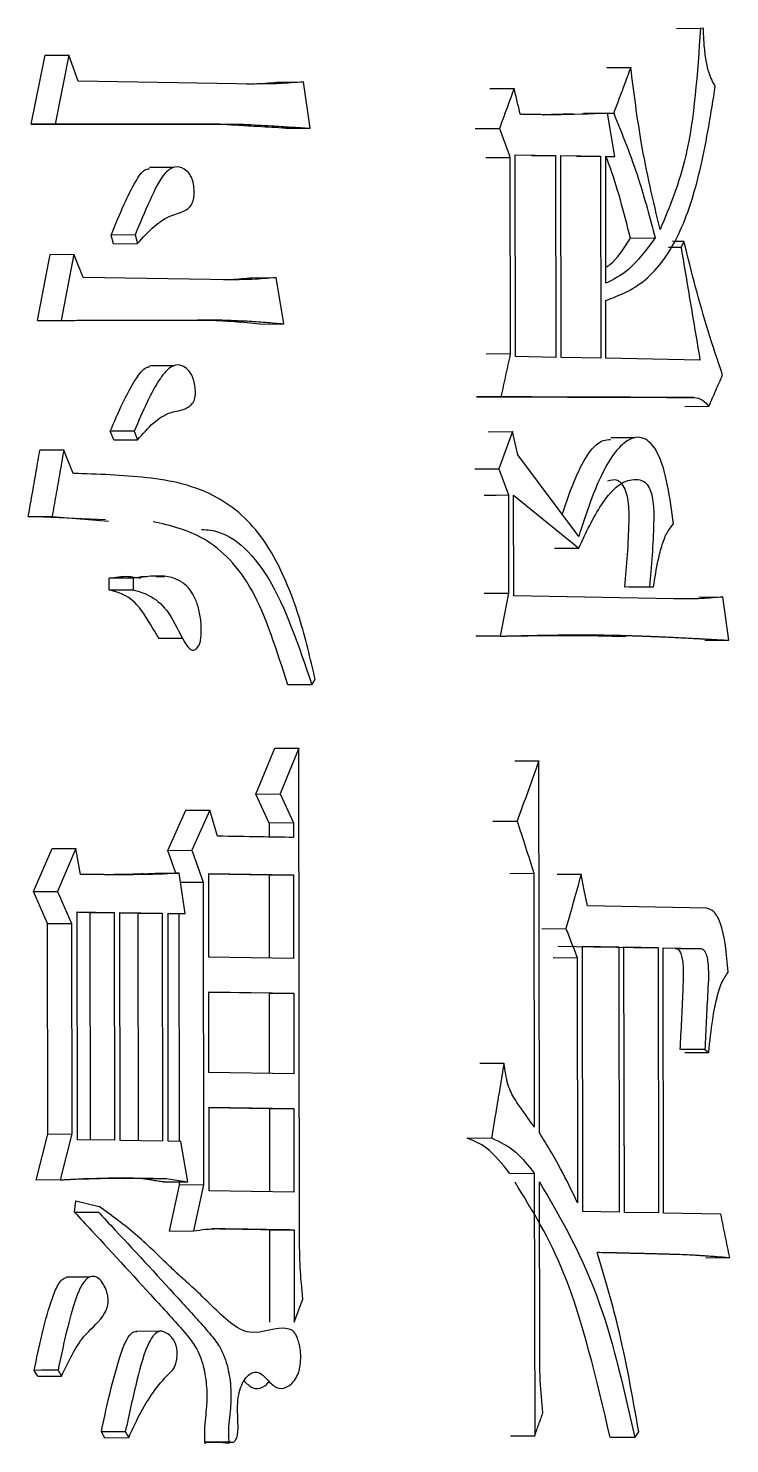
# Model space of a CAD drawing. Header units: millimetres. Extents: x 1726 to 4771, y 590 to 2743.
# Drawn here: x 3184.07 to 3186.7, y 953.05 to 958.36 of the extents above; entities that cross this region are included whole.
import ezdxf

# ---------------------------------------------------------------- set-up
doc = ezdxf.new("R2010")
doc.units = ezdxf.units.MM

msp = doc.modelspace()

# ---------------------------------------------------------------- linework, layer by layer
at = {"color": 7, "linetype": 'Continuous', "lineweight": 25}
for p, q in [((3186.5039, 958.3568), (3186.5938, 958.3572)), ((3186.6049, 958.357), (3186.5938, 958.3572)), ((3184.0843, 957.9973), (3184.1362, 958.2562)), ((3184.1362, 958.2562), (3184.2258, 958.2566)), ((3184.2258, 958.2566), (3184.1737, 957.9978)), ((3184.2608, 958.1588), (3184.2258, 958.2566)), ((3186.2422, 958.2101), (3186.3325, 958.2106)), ((3184.9304, 958.1483), (3184.2608, 958.1588)), ((3185.0142, 958.1558), (3185.1048, 958.1562)), ((3185.1298, 957.9828), (3185.1048, 958.1562)), ((3185.8039, 958.1315), (3185.8948, 958.132)), ((3186.0176, 958.0332), (3186.0178, 958.0332)), ((3186.1552, 958.0387), (3186.2456, 958.0392)), ((3186.2457, 958.0386), (3186.2684, 958.0388)), ((3184.0843, 957.9973), (3184.1737, 957.9978)), ((3184.1463, 957.9977), (3184.2148, 957.9978)), ((3184.79, 957.9971), (3184.8804, 957.9976)), ((3185.0391, 957.9823), (3185.1298, 957.9828)), ((3185.7493, 957.9811), (3185.8402, 957.9815)), ((3185.7886, 957.8722), (3185.8795, 957.8727)), ((3185.8795, 957.8727), (3185.8806, 957.1371)), ((3185.9001, 957.126), (3185.899, 957.8831)), ((3185.899, 957.8831), (3186.0505, 957.8805)), ((3185.9598, 957.88), (3186.0505, 957.8805)), ((3186.0505, 957.8805), (3186.0516, 957.1233)), ((3186.0708, 957.1229), (3186.0698, 957.8801)), ((3186.0698, 957.8801), (3186.2192, 957.8774)), ((3186.1287, 957.877), (3186.2192, 957.8774)), ((3186.2192, 957.8774), (3186.2203, 957.1202)), ((3186.2383, 957.8771), (3186.2725, 957.8764)), ((3186.2389, 957.4011), (3186.2383, 957.8771)), ((3186.2383, 957.8763), (3186.2725, 957.8764)), ((3184.6184, 957.8354), (3184.5273, 957.8349)), ((3184.4735, 957.5822), (3184.3837, 957.5817)), ((3184.3923, 957.5491), (3184.3837, 957.5817)), ((3184.3923, 957.5491), (3184.4822, 957.5496)), ((3184.4735, 957.5822), (3184.4822, 957.5496)), ((3186.3335, 957.5704), (3186.4237, 957.5709)), ((3186.5319, 957.5579), (3186.4886, 957.5577)), ((3186.5319, 957.5579), (3186.5208, 957.5365)), ((3184.1071, 957.2615), (3184.1547, 957.5095)), ((3184.1547, 957.5095), (3184.2443, 957.51)), ((3184.2443, 957.51), (3184.1966, 957.262)), ((3186.4733, 957.5363), (3186.5208, 957.5365)), ((3184.8351, 957.4143), (3184.2792, 957.4229)), ((3184.9118, 957.4219), (3185.0023, 957.4224)), ((3185.0316, 957.2488), (3185.0023, 957.4224)), ((3186.2393, 957.1199), (3186.239, 957.3362)), ((3184.1071, 957.2615), (3184.1966, 957.262)), ((3184.1887, 957.2619), (3184.2157, 957.262)), ((3184.7974, 957.2634), (3184.7072, 957.2629)), ((3184.941, 957.2483), (3185.0316, 957.2488)), ((3185.7897, 957.1367), (3185.8806, 957.1371)), ((3186.0516, 957.1233), (3185.9001, 957.126)), ((3186.2203, 957.1202), (3186.0708, 957.1229)), ((3186.5919, 957.1133), (3186.2393, 957.1199)), ((3184.6198, 957.092), (3184.5287, 957.0916)), ((3185.7546, 956.975), (3185.8456, 956.9755)), ((3185.818, 956.9753), (3185.9032, 956.9753)), ((3186.0641, 956.9747), (3186.1029, 956.9745)), ((3186.5699, 956.9731), (3186.4799, 956.9727)), ((3186.5354, 956.9392), (3186.6253, 956.9396)), ((3184.4703, 956.8467), (3184.3805, 956.8462)), ((3184.3934, 956.8136), (3184.3805, 956.8462)), ((3184.4703, 956.8467), (3184.4832, 956.8141)), ((3185.7979, 956.8445), (3185.8888, 956.8449)), ((3185.8888, 956.8449), (3185.8381, 956.7052)), ((3185.9085, 956.758), (3185.8888, 956.8449)), ((3186.3484, 956.8219), (3186.2575, 956.8215)), ((3184.2061, 956.7751), (3184.1166, 956.7746)), ((3186.1372, 956.4511), (3185.9085, 956.758)), ((3185.7472, 956.7047), (3185.8381, 956.7052)), ((3185.8381, 956.7052), (3185.8735, 956.6072)), ((3184.26, 956.6882), (3184.2411, 956.6881)), ((3185.8735, 956.6072), (3185.874, 956.2394)), ((3185.8931, 956.6069), (3186.1372, 956.4078)), ((3185.8936, 956.2283), (3185.8931, 956.6069)), ((3184.0732, 956.5264), (3184.1627, 956.5269)), ((3184.3628, 956.5143), (3184.0733, 956.5264)), ((3184.1627, 956.5269), (3184.3742, 956.5085)), ((3186.0466, 956.4074), (3186.1372, 956.4078)), ((3184.4668, 956.2951), (3184.377, 956.2946)), ((3184.377, 956.2513), (3184.377, 956.2946)), ((3184.4668, 956.2951), (3184.4669, 956.2518)), ((3184.5176, 956.3002), (3184.494, 956.3001)), ((3184.5851, 956.3005), (3184.5521, 956.3004)), ((3184.377, 956.2513), (3184.4669, 956.2518)), ((3185.7831, 956.239), (3185.874, 956.2394)), ((3185.874, 956.2394), (3185.8429, 956.0777)), ((3186.493, 956.2174), (3185.8936, 956.2283)), ((3186.4031, 956.2624), (3186.3129, 956.2619)), ((3186.3279, 956.2616), (3186.4181, 956.2621)), ((3186.4031, 956.2624), (3186.4181, 956.2621)), ((3186.588, 956.2243), (3186.6778, 956.2247)), ((3186.7001, 956.0621), (3186.6778, 956.2247)), ((3184.5601, 956.0697), (3184.6513, 956.0702)), ((3185.8429, 956.0777), (3185.752, 956.0773)), ((3186.6103, 956.0616), (3186.7001, 956.0621)), ((3185.1369, 955.895), (3185.0462, 955.8946)), ((3184.927, 955.4855), (3184.9971, 955.6574)), ((3184.9971, 955.6574), (3185.0877, 955.6579)), ((3185.0877, 955.6579), (3185.0175, 955.4859)), ((3185.0904, 953.8082), (3185.0877, 955.6579)), ((3185.8972, 955.6096), (3185.9879, 955.6101)), ((3185.9899, 954.2147), (3185.9879, 955.6101)), ((3184.927, 955.4855), (3185.0175, 955.4859)), ((3184.9768, 955.3765), (3184.927, 955.4855)), ((3185.0175, 955.4859), (3185.0675, 955.377)), ((3184.596, 955.2744), (3184.6634, 955.4248)), ((3184.6634, 955.4248), (3184.7537, 955.4253)), ((3184.7537, 955.4253), (3184.6861, 955.2749)), ((3184.7833, 955.3275), (3184.7537, 955.4253)), ((3185.0675, 955.377), (3184.9768, 955.3765)), ((3184.9768, 955.3765), (3184.9769, 955.3243)), ((3185.0675, 955.377), (3185.0675, 955.3229)), ((3185.8157, 955.3839), (3185.9065, 955.3844)), ((3184.0927, 955.12), (3184.1623, 955.2812)), ((3184.1623, 955.2812), (3184.2518, 955.2817)), ((3184.2518, 955.2817), (3184.1822, 955.1205)), ((3184.2694, 955.184), (3184.2518, 955.2817)), ((3184.596, 955.2744), (3184.6861, 955.2749)), ((3184.6263, 955.1891), (3184.596, 955.2744)), ((3184.6861, 955.2749), (3184.7287, 955.1553)), ((3184.4962, 955.1868), (3184.5494, 955.1886)), ((3184.5494, 955.1886), (3184.6395, 955.1891)), ((3184.661, 955.0374), (3184.6395, 955.1891)), ((3184.7502, 954.8737), (3184.7498, 955.1874)), ((3184.7498, 955.1874), (3185.0677, 955.1823)), ((3184.9771, 955.1818), (3184.7498, 955.1854)), ((3184.9771, 955.1818), (3185.0677, 955.1823)), ((3184.9776, 954.87), (3184.9771, 955.1818)), ((3185.0677, 955.1823), (3185.0682, 954.8686)), ((3185.8783, 955.1881), (3185.9691, 955.1886)), ((3185.9691, 955.1886), (3185.9705, 954.2367)), ((3186.0561, 955.1849), (3186.1466, 955.1854)), ((3184.0927, 955.12), (3184.1822, 955.1205)), ((3184.1453, 955.0002), (3184.0927, 955.12)), ((3184.1822, 955.1205), (3184.2348, 955.0007)), ((3184.6444, 955.1548), (3184.7287, 955.1553)), ((3184.7287, 955.1553), (3184.7303, 954.0195)), ((3186.617, 955.0577), (3186.1698, 955.066)), ((3184.1453, 955.0002), (3184.2348, 955.0007)), ((3184.1464, 954.2106), (3184.1453, 955.0002)), ((3184.2348, 955.0007), (3184.2359, 954.2111)), ((3184.2577, 954.1891), (3184.2565, 955.0436)), ((3184.2565, 955.0436), (3184.3953, 955.0415)), ((3184.3056, 955.041), (3184.2565, 955.0418)), ((3184.3056, 955.041), (3184.3953, 955.0415)), ((3184.3068, 954.1883), (3184.3056, 955.041)), ((3184.3953, 955.0415), (3184.3965, 954.187)), ((3184.4181, 954.1866), (3184.4169, 955.0412)), ((3184.4169, 955.0412), (3184.5758, 955.0387)), ((3184.4858, 955.0382), (3184.4169, 955.0393)), ((3184.4858, 955.0382), (3184.5758, 955.0387)), ((3184.487, 954.1856), (3184.4858, 955.0382)), ((3184.5758, 955.0387), (3184.577, 954.1842)), ((3184.5971, 955.0384), (3184.661, 955.0374)), ((3184.5983, 954.1838), (3184.5971, 955.0384)), ((3184.5971, 955.037), (3184.661, 955.0374)), ((3184.6399, 954.1832), (3184.6387, 955.0372)), ((3185.9987, 954.9804), (3186.0893, 954.9809)), ((3186.1959, 954.9119), (3186.0588, 954.9144)), ((3186.1523, 953.9197), (3186.1509, 954.9149)), ((3186.1509, 954.9149), (3186.2881, 954.9124)), ((3186.1977, 954.9119), (3186.2881, 954.9124)), ((3186.3426, 954.9092), (3186.2148, 954.9116)), ((3186.2881, 954.9124), (3186.2895, 953.9172)), ((3186.3084, 953.9169), (3186.307, 954.912)), ((3186.307, 954.912), (3186.435, 954.9097)), ((3186.3448, 954.9092), (3186.435, 954.9097)), ((3186.435, 954.9097), (3186.4364, 953.9145)), ((3186.4537, 954.9093), (3186.5913, 954.9067)), ((3186.4552, 953.9142), (3186.4537, 954.9093)), ((3186.4987, 954.9063), (3186.5913, 954.9067)), ((3185.0682, 954.8686), (3184.7502, 954.8737)), ((3186.0412, 954.8715), (3186.1318, 954.872)), ((3186.1318, 954.872), (3186.1331, 953.9525)), ((3184.7508, 954.441), (3184.7504, 954.7439)), ((3184.7504, 954.7439), (3185.0684, 954.7388)), ((3184.9778, 954.7383), (3184.7504, 954.7419)), ((3184.9778, 954.7383), (3185.0684, 954.7388)), ((3184.9782, 954.4373), (3184.9778, 954.7383)), ((3185.0684, 954.7388), (3185.0688, 954.4359)), ((3186.6103, 954.5278), (3186.5204, 954.5274)), ((3186.6103, 954.5278), (3186.6251, 954.5167)), ((3185.7661, 954.4763), (3185.857, 954.4767)), ((3186.5352, 954.5163), (3186.6251, 954.5167)), ((3185.0688, 954.4359), (3184.7508, 954.441)), ((3184.7515, 953.9975), (3184.751, 954.3112)), ((3184.751, 954.3112), (3185.069, 954.3061)), ((3184.9784, 954.3056), (3184.751, 954.3093)), ((3184.9784, 954.3056), (3185.069, 954.3061)), ((3184.9788, 953.9939), (3184.9784, 954.3056)), ((3185.069, 954.3061), (3185.0694, 953.9924)), ((3184.103, 954.0381), (3184.1464, 954.2106)), ((3184.1464, 954.2106), (3184.2359, 954.2111)), ((3184.2359, 954.2111), (3184.1925, 954.0386)), ((3184.3965, 954.187), (3184.2577, 954.1891)), ((3184.577, 954.1842), (3184.4181, 954.1866)), ((3184.6452, 954.1831), (3184.5983, 954.1838)), ((3184.6709, 954.0312), (3184.6452, 954.1831)), ((3185.7187, 954.1957), (3185.8103, 954.1961)), ((3184.5, 954.0428), (3184.4306, 954.0442)), ((3184.5, 954.0428), (3184.59, 954.0433)), ((3184.59, 954.0433), (3184.6709, 954.0312)), ((3185.8799, 954.0631), (3185.9707, 954.0636)), ((3185.9707, 954.0636), (3185.9721, 953.0793)), ((3184.1925, 954.0386), (3184.103, 954.0381)), ((3184.5808, 954.0308), (3184.6709, 954.0312)), ((3184.6023, 953.8465), (3184.6401, 954.019)), ((3184.6401, 954.019), (3184.6401, 954.0311)), ((3184.7303, 954.0195), (3184.6401, 954.019)), ((3184.7303, 954.0195), (3184.6924, 953.847)), ((3185.0694, 953.9924), (3184.7515, 953.9975)), ((3185.9911, 953.3818), (3185.9902, 954.0307)), ((3184.2467, 953.917), (3184.251, 953.9602)), ((3184.251, 953.9602), (3184.3385, 953.9391)), ((3186.2895, 953.9172), (3186.1523, 953.9197)), ((3186.4364, 953.9145), (3186.3084, 953.9169)), ((3186.6701, 953.9101), (3186.4552, 953.9142)), ((3184.6023, 953.8465), (3184.6924, 953.847)), ((3184.979, 953.8513), (3185.0696, 953.8518)), ((3184.9795, 953.5052), (3184.979, 953.8513)), ((3185.0696, 953.8518), (3185.0701, 953.5056)), ((3186.6136, 953.7468), (3186.7034, 953.7472)), ((3184.3044, 953.6743), (3184.2147, 953.6738)), ((3185.0701, 953.5056), (3185.1031, 953.5916)), ((3184.569, 953.4709), (3184.4779, 953.4704)), ((3184.1084, 953.3025), (3184.0953, 953.3244)), ((3184.1084, 953.3025), (3184.1979, 953.303)), ((3184.1848, 953.3249), (3184.1979, 953.303)), ((3184.4369, 953.0939), (3184.3471, 953.0934)), ((3186.3474, 953.0724), (3186.3625, 953.0938)), ((3184.36, 953.0716), (3184.4499, 953.0721)), ((3184.833, 953.0552), (3184.7427, 953.0547)), ((3185.8813, 953.0788), (3185.9721, 953.0793)), ((3186.3474, 953.0724), (3186.2571, 953.072))]:
    msp.add_line(p, q, dxfattribs=at)
at = {"color": 7, "linetype": 'Continuous', "lineweight": 25, "flags": 128}
for points in [[(3186.2725, 957.8764), (3186.2591, 957.9578), (3186.2456, 958.0392)], [(3184.3934, 956.8136), (3184.4327, 956.8138), (3184.458, 956.8139), (3184.4832, 956.8141)], [(3185.7826, 956.6068), (3185.8277, 956.607), (3185.8735, 956.6072)], [(3185.1369, 955.895), (3185.1431, 955.9057), (3185.1492, 955.9164)], [(3186.1698, 955.066), (3186.1582, 955.1257), (3186.1466, 955.1854)], [(3184.2467, 953.917), (3184.287, 953.9172), (3184.3117, 953.9173), (3184.3363, 953.9175)], [(3184.1848, 953.3249), (3184.1516, 953.3247), (3184.1235, 953.3245), (3184.0953, 953.3244)], [(3184.3601, 953.0716), (3184.3568, 953.0771), (3184.3535, 953.0827), (3184.3471, 953.0934)], [(3184.4369, 953.0939), (3184.4402, 953.0883), (3184.445, 953.0802), (3184.4499, 953.0721)]]:
    msp.add_lwpolyline(points, dxfattribs=at)
at = {"color": 7, "linetype": 'Continuous', "lineweight": 25}
for points, knots in [([(3186.5938, 958.3572), (3186.5823, 958.1878), (3186.5622, 957.8906), (3186.4784, 957.6894), (3186.4424, 957.6029)], [0, 0, 0, 0, 0.569999, 1, 1, 1, 1]), ([(3186.6494, 958.1398), (3186.6404, 958.1559), (3186.6253, 958.1829), (3186.6133, 958.2431), (3186.6069, 958.2988), (3186.6056, 958.3375), (3186.6049, 958.357)], [0, 0, 0, 0, 0.327601, 0.548377, 0.773257, 1, 1, 1, 1]), ([(3186.3325, 958.2106), (3186.3235, 958.1865), (3186.3084, 958.1458), (3186.287, 958.0885), (3186.2746, 958.0553), (3186.2684, 958.0388)], [0, 0, 0, 0, 0.420833, 0.71041, 1, 1, 1, 1]), ([(3186.4424, 957.6029), (3186.4169, 957.71), (3186.3713, 957.9018), (3186.3444, 958.1159), (3186.3325, 958.2106)], [0, 0, 0, 0, 0.558168, 1, 1, 1, 1]), ([(3184.8912, 958.1489), (3184.9047, 958.149), (3184.932, 958.1494), (3184.9729, 958.1522), (3185.0004, 958.1546), (3185.0142, 958.1558)], [0, 0, 0, 0, 0.3255853, 0.6627779, 1, 1, 1, 1]), ([(3185.1048, 958.1562), (3185.0897, 958.1549), (3185.0595, 958.1523), (3185.0014, 958.1488), (3184.9583, 958.1485), (3184.9304, 958.1483)], [0, 0, 0, 0, 0.26142, 0.522845, 1, 1, 1, 1]), ([(3185.8948, 958.132), (3185.8857, 958.1069), (3185.8675, 958.0568), (3185.8493, 958.0066), (3185.8402, 957.9815)], [0, 0, 0, 0, 0.499999, 1, 1, 1, 1]), ([(3185.9183, 958.0342), (3185.9144, 958.0505), (3185.9066, 958.0831), (3185.8987, 958.1157), (3185.8948, 958.132)], [0, 0, 0, 0, 0.499999, 1, 1, 1, 1]), ([(3186.239, 957.3362), (3186.2888, 957.3553), (3186.3889, 957.3936), (3186.5174, 957.5647), (3186.6019, 957.839), (3186.6334, 958.0388), (3186.6494, 958.1398)], [0, 0, 0, 0, 0.271409, 0.54611, 0.770558, 1, 1, 1, 1]), ([(3186.2456, 958.0392), (3186.1801, 958.036), (3186.1132, 958.0328), (3186.0442, 958.0331), (3186.0388, 958.0331), (3186.0334, 958.0331), (3186.028, 958.0331), (3186.024, 958.0332), (3186.0186, 958.0332), (3186.0132, 958.0332), (3186.0078, 958.0333), (3186.0037, 958.0333), (3185.9983, 958.0333), (3185.9929, 958.0334), (3185.9875, 958.0334), (3185.9821, 958.0335), (3185.9767, 958.0335), (3185.9713, 958.0336), (3185.9672, 958.0337), (3185.9618, 958.0337), (3185.957, 958.0338), (3185.953, 958.0338), (3185.9503, 958.0338), (3185.9475, 958.0339), (3185.9448, 958.0339), (3185.9428, 958.0339), (3185.9401, 958.034), (3185.9374, 958.034), (3185.9347, 958.034), (3185.9326, 958.0341), (3185.9299, 958.0341), (3185.9272, 958.0341), (3185.9245, 958.0342), (3185.9217, 958.0342), (3185.9197, 958.0342), (3185.9183, 958.0342)], [0, 0, 0, 0, 0.606141, 0.618449, 0.630757, 0.655373, 0.667681, 0.679989, 0.692297, 0.716913, 0.729221, 0.741529, 0.753837, 0.778453, 0.790761, 0.803069, 0.827685, 0.839993, 0.852301, 0.864609, 0.889225, 0.895379, 0.901533, 0.913842, 0.919996, 0.92615, 0.932304, 0.944612, 0.950766, 0.95692, 0.963074, 0.975382, 0.981536, 0.98769, 1, 1, 1, 1]), ([(3186.115, 958.0358), (3186.115, 958.0358), (3186.1187, 958.0363), (3186.054, 958.0333), (3185.9985, 958.0331), (3186.0052, 958.0332), (3186.0054, 958.0332)], [0, 0, 0, 0, 0.004126, 0.674001, 0.989365, 1, 1, 1, 1]), ([(3186.2684, 958.0388), (3186.3007, 957.9594), (3186.3588, 957.8168), (3186.4038, 957.6464), (3186.4237, 957.5709)], [0, 0, 0, 0, 0.556475, 1, 1, 1, 1]), ([(3184.79, 957.9971), (3184.7844, 957.9971), (3184.776, 957.9971), (3184.7619, 957.9972), (3184.7478, 957.9972), (3184.7309, 957.9972), (3184.697, 957.9973), (3184.6234, 957.9974), (3184.5095, 957.9975), (3184.3703, 957.9975), (3184.2524, 957.9974), (3184.1566, 957.9973), (3184.1084, 957.9973), (3184.0843, 957.9973)], [0, 0, 0, 0, 0.024425, 0.036638, 0.061063, 0.085489, 0.109914, 0.207615, 0.403018, 0.598421, 0.799209, 0.899604, 1, 1, 1, 1]), ([(3184.1737, 957.9978), (3184.1972, 957.9978), (3184.2441, 957.9978), (3184.3141, 957.9978), (3184.3838, 957.9977), (3184.4532, 957.9976), (3184.5454, 957.9975), (3184.637, 957.9974), (3184.728, 957.9975), (3184.7847, 957.9976), (3184.8242, 957.9976), (3184.8524, 957.9976), (3184.8692, 957.9976), (3184.8804, 957.9976)], [0, 0, 0, 0, 0.097575, 0.19515, 0.292725, 0.390299, 0.487874, 0.683024, 0.780599, 0.878174, 0.926961, 0.951355, 1, 1, 1, 1]), ([(3185.0391, 957.9823), (3185.0047, 957.9844), (3184.9461, 957.9879), (3184.863, 957.9928), (3184.8144, 957.9957), (3184.79, 957.9971)], [0, 0, 0, 0, 0.417902, 0.70895, 1, 1, 1, 1]), ([(3184.8804, 957.9976), (3184.9153, 957.9956), (3184.9746, 957.992), (3185.0577, 957.9871), (3185.1058, 957.9842), (3185.1298, 957.9828)], [0, 0, 0, 0, 0.417352, 0.7086751, 1, 1, 1, 1]), ([(3185.8402, 957.9815), (3185.8468, 957.9634), (3185.8599, 957.9271), (3185.873, 957.8908), (3185.8795, 957.8727)], [0, 0, 0, 0, 0.500001, 1, 1, 1, 1]), ([(3186.3313, 957.5704), (3186.3065, 957.6677), (3186.2789, 957.7762), (3186.243, 957.8669), (3186.2393, 957.8763)], [0, 0, 0, 0, 0.896811, 1, 1, 1, 1]), ([(3184.3837, 957.5817), (3184.3995, 957.6205), (3184.4286, 957.6919), (3184.4697, 957.7743), (3184.5025, 957.827), (3184.5217, 957.8297), (3184.5281, 957.8306)], [0, 0, 0, 0, 0.374887, 0.689597, 0.897938, 1, 1, 1, 1]), ([(3184.4822, 957.5496), (3184.5031, 957.5726), (3184.5413, 957.6147), (3184.6008, 957.6558), (3184.6484, 957.665), (3184.6797, 957.6843), (3184.6911, 957.7074), (3184.6947, 957.7254), (3184.6956, 957.7482), (3184.6931, 957.7737), (3184.6868, 957.7968), (3184.6748, 957.8171), (3184.6533, 957.834), (3184.6221, 957.8418), (3184.5741, 957.8098), (3184.5268, 957.7096), (3184.4916, 957.6253), (3184.4735, 957.5822)], [0, 0, 0, 0, 0.133288, 0.244453, 0.355406, 0.411337, 0.426567, 0.441924, 0.46024, 0.483233, 0.506284, 0.526764, 0.567645, 0.636153, 0.704868, 0.849066, 1, 1, 1, 1]), ([(3186.4237, 957.5709), (3186.391, 957.5267), (3186.3327, 957.448), (3186.2675, 957.4154), (3186.2389, 957.4011)], [0, 0, 0, 0, 0.561781, 1, 1, 1, 1]), ([(3186.2389, 957.4613), (3186.2438, 957.4643), (3186.2771, 957.4848), (3186.3064, 957.531), (3186.3313, 957.5704)], [0, 0, 0, 0, 0.147752, 1, 1, 1, 1]), ([(3186.6767, 957.0576), (3186.6582, 957.112), (3186.6226, 957.2173), (3186.5749, 957.3859), (3186.5463, 957.5005), (3186.5319, 957.5579)], [0, 0, 0, 0, 0.347854, 0.67337, 1, 1, 1, 1]), ([(3184.2792, 957.4229), (3184.2742, 957.4354), (3184.2659, 957.4561), (3184.2543, 957.4851), (3184.2476, 957.5017), (3184.2443, 957.51)], [0, 0, 0, 0, 0.428366, 0.714182, 1, 1, 1, 1]), ([(3186.5208, 957.5365), (3186.5327, 957.466), (3186.5564, 957.3249), (3186.5801, 957.1839), (3186.5919, 957.1133)], [0, 0, 0, 0, 0.5, 1, 1, 1, 1]), ([(3184.8048, 957.4147), (3184.8147, 957.415), (3184.8504, 957.4162), (3184.886, 957.4195), (3184.9118, 957.4219)], [0, 0, 0, 0, 0.274923, 1, 1, 1, 1]), ([(3185.0023, 957.4224), (3184.9875, 957.421), (3184.9579, 957.4182), (3184.9022, 957.4147), (3184.8612, 957.4144), (3184.8351, 957.4143)], [0, 0, 0, 0, 0.267045, 0.534097, 1, 1, 1, 1]), ([(3184.1966, 957.262), (3184.2079, 957.262), (3184.2303, 957.262), (3184.2639, 957.2621), (3184.2975, 957.2622), (3184.3421, 957.2623), (3184.3977, 957.2624), (3184.4642, 957.2625), (3184.5305, 957.2626), (3184.5964, 957.2627), (3184.6512, 957.2629), (3184.7011, 957.2631), (3184.7377, 957.2632), (3184.7718, 957.2634), (3184.7889, 957.2634), (3184.7974, 957.2634)], [0, 0, 0, 0, 0.0551029, 0.1102058, 0.1653087, 0.2204116, 0.3306174, 0.4408232, 0.551029, 0.6612348, 0.7714406, 0.8265434, 0.9132708, 0.9566346, 1, 1, 1, 1]), ([(3184.941, 957.2483), (3184.9093, 957.2513), (3184.8547, 957.2563), (3184.7767, 957.2608), (3184.7303, 957.2622), (3184.7072, 957.2629)], [0, 0, 0, 0, 0.409066, 0.704518, 1, 1, 1, 1]), ([(3184.7974, 957.2634), (3184.8295, 957.2624), (3184.8848, 957.2606), (3184.9628, 957.2553), (3185.0087, 957.251), (3185.0316, 957.2488)], [0, 0, 0, 0, 0.408529, 0.704251, 1, 1, 1, 1]), ([(3185.8806, 957.1371), (3185.8747, 957.1102), (3185.8631, 957.0563), (3185.8514, 957.0024), (3185.8456, 956.9755)], [0, 0, 0, 0, 0.5, 1, 1, 1, 1]), ([(3184.3805, 956.8462), (3184.3956, 956.8815), (3184.4261, 956.9522), (3184.4704, 957.0358), (3184.5065, 957.0835), (3184.5252, 957.0879), (3184.5294, 957.0889)], [0, 0, 0, 0, 0.347872, 0.697926, 0.93243, 1, 1, 1, 1]), ([(3184.4832, 956.8141), (3184.5026, 956.8364), (3184.5414, 956.8812), (3184.6046, 956.9213), (3184.653, 956.9234), (3184.6823, 956.9426), (3184.6924, 956.9541), (3184.698, 956.9698), (3184.7001, 956.9856), (3184.6997, 957.0066), (3184.6959, 957.0308), (3184.6873, 957.0565), (3184.6692, 957.0818), (3184.6423, 957.0991), (3184.6049, 957.0897), (3184.5621, 957.0414), (3184.5171, 956.954), (3184.486, 956.8839), (3184.4703, 956.8467), (3184.4703, 956.8467)], [0, 0, 0, 0, 0.122963, 0.247031, 0.370505, 0.395962, 0.421667, 0.433716, 0.445798, 0.461982, 0.485013, 0.50855, 0.540716, 0.603687, 0.664288, 0.751122, 0.871606, 0.999878, 1, 1, 1, 1]), ([(3186.6253, 956.9396), (3186.6339, 956.9593), (3186.651, 956.9986), (3186.6681, 957.038), (3186.6767, 957.0576)], [0, 0, 0, 0, 0.499999, 1, 1, 1, 1]), ([(3186.4773, 956.9727), (3186.4283, 956.9729), (3186.3304, 956.9734), (3186.1812, 956.9741), (3185.9903, 956.9745), (3185.8464, 956.9748), (3185.7539, 956.975)], [0, 0, 0, 0, 0.208317, 0.416634, 0.624951, 1, 1, 1, 1]), ([(3185.8456, 956.9755), (3185.8714, 956.9754), (3185.9229, 956.9752), (3185.9997, 956.975), (3186.0761, 956.9746), (3186.1394, 956.9743), (3186.2024, 956.974), (3186.2651, 956.9737), (3186.3399, 956.9734), (3186.4019, 956.9734), (3186.4588, 956.9733), (3186.5008, 956.9733), (3186.5403, 956.9732), (3186.56, 956.9732), (3186.5699, 956.9731)], [0, 0, 0, 0, 0.104023, 0.208045, 0.312068, 0.416091, 0.468102, 0.572125, 0.676148, 0.78017, 0.832182, 0.916091, 0.958045, 1, 1, 1, 1]), ([(3186.5699, 956.9731), (3186.5806, 956.9713), (3186.5998, 956.9681), (3186.6175, 956.9484), (3186.6253, 956.9396)], [0, 0, 0, 0, 0.557581, 1, 1, 1, 1]), ([(3186.0756, 956.5337), (3186.092, 956.5822), (3186.1335, 956.7048), (3186.2001, 956.8126), (3186.2477, 956.8145), (3186.2569, 956.8149)], [0, 0, 0, 0, 0.345071, 0.872688, 1, 1, 1, 1]), ([(3186.4925, 956.4986), (3186.4861, 956.5477), (3186.4735, 956.6442), (3186.4377, 956.7729), (3186.3805, 956.8312), (3186.3018, 956.8151), (3186.2133, 956.6856), (3186.1629, 956.5303), (3186.1372, 956.4511)], [0, 0, 0, 0, 0.127311, 0.25064, 0.376347, 0.501102, 0.745819, 1, 1, 1, 1]), ([(3184.0732, 956.5264), (3184.0787, 956.5577), (3184.0887, 956.6147), (3184.1031, 956.6974), (3184.1121, 956.7488), (3184.1166, 956.7746)], [0, 0, 0, 0, 0.377799, 0.688899, 1, 1, 1, 1]), ([(3184.2061, 956.7751), (3184.2006, 956.7438), (3184.1907, 956.6868), (3184.1762, 956.6041), (3184.1672, 956.5527), (3184.1627, 956.5269)], [0, 0, 0, 0, 0.377734, 0.688867, 1, 1, 1, 1]), ([(3184.2411, 956.688), (3184.2361, 956.7005), (3184.2277, 956.7213), (3184.216, 956.7504), (3184.2094, 956.7668), (3184.2061, 956.7751)], [0, 0, 0, 0, 0.4325048, 0.7162517, 1, 1, 1, 1]), ([(3185.1492, 955.9164), (3185.1307, 955.9943), (3185.0827, 956.1971), (3184.9623, 956.4629), (3184.7598, 956.6321), (3184.5171, 956.679), (3184.3335, 956.6849), (3184.2411, 956.6879)], [0, 0, 0, 0, 0.112639, 0.292888, 0.474955, 0.735645, 1, 1, 1, 1]), ([(3186.1372, 956.4078), (3186.1645, 956.4656), (3186.213, 956.5682), (3186.2909, 956.6573), (3186.3479, 956.6684), (3186.3833, 956.6605), (3186.4005, 956.6375), (3186.4117, 956.6089), (3186.4191, 956.563), (3186.418, 956.4437), (3186.4096, 956.3416), (3186.4031, 956.2624)], [0, 0, 0, 0, 0.23749, 0.42213, 0.564767, 0.621672, 0.660735, 0.693272, 0.725999, 0.787152, 1, 1, 1, 1]), ([(3186.3107, 956.2619), (3186.3175, 956.3425), (3186.3255, 956.4393), (3186.3264, 956.5513), (3186.3227, 956.5935), (3186.3132, 956.6268), (3186.2994, 956.6505), (3186.276, 956.668), (3186.2575, 956.6625), (3186.2447, 956.6587)], [0, 0, 0, 0, 0.440437, 0.529151, 0.597877, 0.667234, 0.744545, 0.823084, 1, 1, 1, 1]), ([(3185.0462, 955.8946), (3185.0057, 956.0232), (3184.9259, 956.2763), (3184.7371, 956.4627), (3184.6066, 956.4922), (3184.5418, 956.5069)], [0, 0, 0, 0, 0.342083, 0.672898, 1, 1, 1, 1]), ([(3186.4181, 956.2621), (3186.4233, 956.2964), (3186.4319, 956.3527), (3186.4496, 956.4223), (3186.4688, 956.4709), (3186.4847, 956.4895), (3186.4925, 956.4986)], [0, 0, 0, 0, 0.348649, 0.570981, 0.788219, 1, 1, 1, 1]), ([(3184.7229, 956.478), (3184.7342, 956.4774), (3184.824, 956.4726), (3184.9897, 956.329), (3185.0873, 956.0413), (3185.1369, 955.895)], [0, 0, 0, 0, 0.066658, 0.525684, 1, 1, 1, 1]), ([(3184.377, 956.2946), (3184.4, 956.2988), (3184.4393, 956.306), (3184.4782, 956.2979), (3184.4943, 956.2946)], [0, 0, 0, 0, 0.587131, 1, 1, 1, 1]), ([(3184.4669, 956.2518), (3184.4898, 956.2448), (3184.5358, 956.2307), (3184.6048, 956.1703), (3184.6432, 956.0788), (3184.6732, 956.0333), (3184.6875, 956.0237), (3184.7007, 956.0265), (3184.7112, 956.038), (3184.7179, 956.0547), (3184.7217, 956.0767), (3184.7226, 956.1122), (3184.7179, 956.159), (3184.7051, 956.2074), (3184.6829, 956.2517), (3184.6289, 956.3022), (3184.5534, 956.3058), (3184.4918, 956.2982), (3184.4668, 956.2951)], [0, 0, 0, 0, 0.115518, 0.231634, 0.360314, 0.38877, 0.411137, 0.433609, 0.45467, 0.468652, 0.482629, 0.505933, 0.545458, 0.585905, 0.62732, 0.690876, 0.874624, 1, 1, 1, 1]), ([(3184.5614, 956.0719), (3184.5545, 956.0835), (3184.5259, 956.132), (3184.4695, 956.2248), (3184.4095, 956.242), (3184.377, 956.2513)], [0, 0, 0, 0, 0.1262351, 0.5262876, 1, 1, 1, 1]), ([(3186.6778, 956.2247), (3186.6517, 956.2224), (3186.608, 956.2184), (3186.5462, 956.2172), (3186.5107, 956.2173), (3186.493, 956.2174)], [0, 0, 0, 0, 0.427543, 0.713753, 1, 1, 1, 1]), ([(3185.8429, 956.0777), (3185.8478, 956.0779), (3185.8575, 956.0781), (3185.8721, 956.0784), (3185.8916, 956.0789), (3185.9159, 956.0795), (3185.9449, 956.0801), (3185.9739, 956.0807), (3186.0028, 956.0812), (3186.0317, 956.0817), (3186.0605, 956.0821), (3186.0845, 956.0823), (3186.1084, 956.0825), (3186.1323, 956.0826), (3186.1609, 956.0826), (3186.1846, 956.0825), (3186.2036, 956.0823), (3186.2178, 956.0822), (3186.232, 956.082), (3186.2462, 956.0818), (3186.258, 956.0815), (3186.2675, 956.0813), (3186.2745, 956.0812), (3186.2816, 956.081), (3186.2887, 956.0809), (3186.2946, 956.0807), (3186.2993, 956.0806), (3186.304, 956.0805), (3186.3099, 956.0803), (3186.3169, 956.0801), (3186.324, 956.0799), (3186.331, 956.0797), (3186.3381, 956.0795), (3186.3451, 956.0793), (3186.3545, 956.079), (3186.3662, 956.0786), (3186.3802, 956.0781), (3186.3942, 956.0776), (3186.4083, 956.077), (3186.4222, 956.0765), (3186.4362, 956.0759), (3186.4548, 956.0751), (3186.478, 956.074), (3186.5059, 956.0727), (3186.5336, 956.0713), (3186.5613, 956.0698), (3186.5843, 956.0686), (3186.6026, 956.0676), (3186.6164, 956.0668), (3186.6302, 956.066), (3186.6439, 956.0653), (3186.6576, 956.0645), (3186.6715, 956.0637), (3186.6857, 956.0629), (3186.6953, 956.0623), (3186.7001, 956.0621)], [0, 0, 0, 0, 0.016501, 0.033002, 0.049503, 0.082504, 0.115506, 0.148508, 0.18151, 0.214512, 0.247513, 0.280515, 0.297016, 0.330018, 0.36302, 0.396021, 0.412522, 0.429023, 0.445524, 0.462025, 0.478526, 0.486776, 0.495027, 0.503277, 0.511528, 0.519778, 0.523903, 0.528029, 0.536279, 0.54453, 0.55278, 0.56103, 0.569281, 0.577531, 0.585782, 0.602283, 0.618784, 0.635284, 0.651785, 0.668286, 0.684787, 0.701288, 0.73429, 0.767292, 0.800293, 0.833295, 0.866297, 0.882798, 0.899299, 0.9158, 0.932301, 0.948801, 0.965302, 0.982651, 1, 1, 1, 1]), ([(3185.8891, 956.0788), (3185.8901, 956.0788), (3185.9191, 956.079), (3186.1302, 956.0823), (3186.2468, 956.0787), (3186.3126, 956.0767)], [0, 0, 0, 0, 0.01547, 0.445054, 1, 1, 1, 1]), ([(3185.9879, 955.6101), (3185.9744, 955.5725), (3185.9473, 955.4972), (3185.9201, 955.422), (3185.9065, 955.3844)], [0, 0, 0, 0, 0.5, 1, 1, 1, 1]), ([(3185.9065, 955.3844), (3185.917, 955.3517), (3185.9379, 955.2865), (3185.9587, 955.2212), (3185.9691, 955.1886)], [0, 0, 0, 0, 0.500001, 1, 1, 1, 1]), ([(3185.0675, 955.3229), (3185.026, 955.3236), (3184.9319, 955.3251), (3184.8366, 955.3266), (3184.7833, 955.3275)], [0, 0, 0, 0, 0.44202, 1, 1, 1, 1]), ([(3184.6395, 955.1891), (3184.6375, 955.189), (3184.6316, 955.1887), (3184.6217, 955.1881), (3184.6098, 955.1874), (3184.5999, 955.1868), (3184.592, 955.1864), (3184.5861, 955.1861), (3184.5801, 955.1858), (3184.5742, 955.1856), (3184.5682, 955.1853), (3184.5622, 955.1851), (3184.5563, 955.1849), (3184.5444, 955.1846), (3184.5026, 955.1836), (3184.4547, 955.1829), (3184.4126, 955.183), (3184.4006, 955.183), (3184.3945, 955.1831), (3184.3885, 955.1831), (3184.3825, 955.1831), (3184.3765, 955.1831), (3184.3704, 955.1832), (3184.3644, 955.1832), (3184.3584, 955.1832), (3184.3523, 955.1833), (3184.3463, 955.1833), (3184.3403, 955.1834), (3184.3342, 955.1834), (3184.3282, 955.1835), (3184.3231, 955.1835), (3184.3191, 955.1836), (3184.3161, 955.1836), (3184.3131, 955.1836), (3184.31, 955.1836), (3184.307, 955.1837), (3184.304, 955.1837), (3184.301, 955.1837), (3184.2979, 955.1838), (3184.2949, 955.1838), (3184.2919, 955.1838), (3184.2889, 955.1838), (3184.2858, 955.1839), (3184.2828, 955.1839), (3184.2798, 955.1839), (3184.2767, 955.184), (3184.2733, 955.184), (3184.2708, 955.184), (3184.2694, 955.184)], [0, 0, 0, 0, 0.016204, 0.048613, 0.081022, 0.11343, 0.129634, 0.145839, 0.162043, 0.178247, 0.194452, 0.210656, 0.22686, 0.243065, 0.307882, 0.567153, 0.631971, 0.648175, 0.664379, 0.680584, 0.696788, 0.712992, 0.729197, 0.745401, 0.761605, 0.777809, 0.794014, 0.810218, 0.826422, 0.842627, 0.858831, 0.866933, 0.875035, 0.883137, 0.89124, 0.899342, 0.907444, 0.915546, 0.923648, 0.93175, 0.939853, 0.947955, 0.956057, 0.964159, 0.972261, 0.980363, 0.988466, 1, 1, 1, 1]), ([(3184.5039, 955.186), (3184.5039, 955.186), (3184.5064, 955.1861), (3184.4274, 955.1834), (3184.38, 955.1832), (3184.3727, 955.1831), (3184.375, 955.1831), (3184.3762, 955.1831), (3184.3752, 955.1831), (3184.3744, 955.1831)], [0, 0, 0, 0, 0.003991, 0.439205, 0.72313, 0.822115, 0.858211, 0.896743, 1, 1, 1, 1]), ([(3186.1466, 955.1854), (3186.1371, 955.1513), (3186.118, 955.0831), (3186.0989, 955.015), (3186.0893, 954.9809)], [0, 0, 0, 0, 0.499999, 1, 1, 1, 1]), ([(3186.6982, 954.8182), (3186.6917, 954.8863), (3186.6828, 954.9799), (3186.6449, 955.0495), (3186.6262, 955.055), (3186.617, 955.0577)], [0, 0, 0, 0, 0.57516, 0.790026, 1, 1, 1, 1]), ([(3186.0893, 954.9809), (3186.0964, 954.9627), (3186.1106, 954.9264), (3186.1247, 954.8901), (3186.1318, 954.872)], [0, 0, 0, 0, 0.500002, 1, 1, 1, 1]), ([(3186.5177, 954.5274), (3186.5218, 954.5998), (3186.5269, 954.6902), (3186.5303, 954.7987), (3186.5308, 954.8455), (3186.5247, 954.8783), (3186.5175, 954.8972), (3186.5081, 954.9047), (3186.5018, 954.9058), (3186.4987, 954.9064)], [0, 0, 0, 0, 0.508679, 0.635593, 0.762629, 0.824653, 0.884116, 0.942606, 1, 1, 1, 1]), ([(3186.5913, 954.9068), (3186.5969, 954.9059), (3186.6059, 954.9045), (3186.6161, 954.8836), (3186.6264, 954.8333), (3186.6186, 954.7073), (3186.6136, 954.5992), (3186.6103, 954.5278)], [0, 0, 0, 0, 0.100649, 0.162017, 0.226226, 0.489486, 1, 1, 1, 1]), ([(3186.6251, 954.5167), (3186.6293, 954.5587), (3186.6362, 954.6276), (3186.6528, 954.715), (3186.6716, 954.7807), (3186.6894, 954.8058), (3186.6982, 954.8182)], [0, 0, 0, 0, 0.3484543, 0.571203, 0.7891247, 1, 1, 1, 1]), ([(3185.857, 954.4767), (3185.8518, 954.4457), (3185.8415, 954.3835), (3185.8259, 954.29), (3185.8155, 954.2274), (3185.8103, 954.1962)], [0, 0, 0, 0, 0.331265, 0.665632, 1, 1, 1, 1]), ([(3185.9705, 954.2367), (3185.9557, 954.2579), (3185.9312, 954.2929), (3185.897, 954.3401), (3185.8688, 954.3935), (3185.861, 954.4486), (3185.857, 954.4766)], [0, 0, 0, 0, 0.334928, 0.552034, 0.77193, 1, 1, 1, 1]), ([(3186.1331, 953.9525), (3186.1121, 953.9961), (3186.0789, 954.0651), (3186.0304, 954.1501), (3186.0034, 954.1932), (3185.9899, 954.2147)], [0, 0, 0, 0, 0.460317, 0.729933, 1, 1, 1, 1]), ([(3185.8789, 954.0631), (3185.8503, 954.0988), (3185.7995, 954.1621), (3185.7433, 954.1855), (3185.7187, 954.1957)], [0, 0, 0, 0, 0.562835, 1, 1, 1, 1]), ([(3185.8103, 954.1961), (3185.8415, 954.1816), (3185.8976, 954.1555), (3185.9483, 954.0918), (3185.9707, 954.0636)], [0, 0, 0, 0, 0.556867, 1, 1, 1, 1]), ([(3184.1925, 954.0386), (3184.1946, 954.0388), (3184.1978, 954.0389), (3184.2031, 954.0392), (3184.2085, 954.0395), (3184.2148, 954.0398), (3184.2212, 954.0402), (3184.2276, 954.0405), (3184.2339, 954.0408), (3184.2424, 954.0413), (3184.253, 954.0418), (3184.2658, 954.0424), (3184.2785, 954.043), (3184.3039, 954.044), (3184.3334, 954.0451), (3184.363, 954.0456), (3184.3777, 954.0458), (3184.3882, 954.0459), (3184.3987, 954.046), (3184.4114, 954.046), (3184.424, 954.046), (3184.4366, 954.046), (3184.4491, 954.0459), (3184.4617, 954.0458), (3184.4743, 954.0456), (3184.4868, 954.0455), (3184.4973, 954.0453), (3184.5057, 954.0452), (3184.5119, 954.045), (3184.5182, 954.0449), (3184.5245, 954.0448), (3184.5307, 954.0447), (3184.537, 954.0445), (3184.5432, 954.0444), (3184.5495, 954.0443), (3184.5557, 954.0441), (3184.562, 954.044), (3184.5672, 954.0439), (3184.5713, 954.0438), (3184.5745, 954.0437), (3184.5776, 954.0436), (3184.5807, 954.0436), (3184.5833, 954.0435), (3184.5864, 954.0434), (3184.5885, 954.0434), (3184.59, 954.0433)], [0, 0, 0, 0, 0.015876, 0.023814, 0.03969, 0.055566, 0.071442, 0.087319, 0.103195, 0.119071, 0.150823, 0.182575, 0.214327, 0.246079, 0.373089, 0.436594, 0.468346, 0.484222, 0.515974, 0.547726, 0.579478, 0.611231, 0.642983, 0.674735, 0.706487, 0.738239, 0.769992, 0.785868, 0.801744, 0.81762, 0.833496, 0.849372, 0.865248, 0.881124, 0.897, 0.912877, 0.928753, 0.944629, 0.952567, 0.960505, 0.968443, 0.976381, 0.984319, 0.988288, 1, 1, 1, 1]), ([(3184.2827, 954.043), (3184.2826, 954.043), (3184.2654, 954.0418), (3184.3904, 954.0461), (3184.4171, 954.0449), (3184.4316, 954.0443)], [0, 0, 0, 0, 0.003351, 0.457103, 1, 1, 1, 1]), ([(3184.5808, 954.0308), (3184.5735, 954.0318), (3184.5589, 954.034), (3184.532, 954.0381), (3184.5123, 954.041), (3184.5, 954.0428)], [0, 0, 0, 0, 0.271354, 0.542709, 1, 1, 1, 1]), ([(3186.2551, 953.072), (3186.2038, 953.2923), (3186.1132, 953.6808), (3185.9633, 953.9247), (3185.8984, 954.0303)], [0, 0, 0, 0, 0.5671435, 1, 1, 1, 1]), ([(3185.9902, 954.0307), (3186.0719, 953.8907), (3186.2199, 953.637), (3186.308, 953.2471), (3186.3474, 953.0724)], [0, 0, 0, 0, 0.551948, 1, 1, 1, 1]), ([(3184.833, 953.0552), (3184.8359, 953.0546), (3184.8419, 953.0533), (3184.8489, 953.0599), (3184.8535, 953.0679), (3184.8572, 953.079), (3184.8604, 953.103), (3184.8593, 953.1335), (3184.8583, 953.1613), (3184.8575, 953.1896), (3184.8597, 953.2231), (3184.8686, 953.2602), (3184.8822, 953.2891), (3184.8988, 953.3078), (3184.9168, 953.3178), (3184.9414, 953.3184), (3184.9698, 953.2892), (3185.0035, 953.253), (3185.0411, 953.2575), (3185.0679, 953.2789), (3185.0827, 953.3055), (3185.0888, 953.3223), (3185.0929, 953.3414), (3185.0949, 953.3622), (3185.0949, 953.3837), (3185.093, 953.405), (3185.0889, 953.4252), (3185.0832, 953.4433), (3185.0763, 953.4587), (3185.0657, 953.4742), (3185.0073, 953.4961), (3184.9028, 953.4272), (3184.784, 953.5451), (3184.7002, 953.6263), (3184.6562, 953.6656), (3184.6329, 953.6867), (3184.6197, 953.699), (3184.5706, 953.7453), (3184.4782, 953.8379), (3184.3871, 953.9039), (3184.3385, 953.9391)], [0, 0, 0, 0, 0.007379, 0.015024, 0.018576, 0.022154, 0.030149, 0.045285, 0.055171, 0.060604, 0.076118, 0.091429, 0.106287, 0.12239, 0.137957, 0.153423, 0.184306, 0.215478, 0.246922, 0.278293, 0.286938, 0.294859, 0.302435, 0.3101, 0.317992, 0.325694, 0.333597, 0.342062, 0.35006, 0.357798, 0.37381, 0.499189, 0.624194, 0.686833, 0.729214, 0.742073, 0.749377, 0.764857, 0.87447, 1, 1, 1, 1]), ([(3184.2467, 953.917), (3184.2679, 953.8943), (3184.3742, 953.7807), (3184.5156, 953.6255), (3184.6471, 953.4832), (3184.7064, 953.4083), (3184.7328, 953.337), (3184.7442, 953.2552), (3184.7415, 953.1726), (3184.7314, 953.1071), (3184.7342, 953.063), (3184.7351, 953.0493)], [0, 0, 0, 0, 0.102769, 0.513822, 0.691909, 0.752785, 0.814473, 0.868272, 0.914396, 0.973433, 1, 1, 1, 1]), ([(3184.3346, 953.9193), (3184.3558, 953.8966), (3184.4622, 953.7832), (3184.604, 953.6287), (3184.7356, 953.4849), (3184.7956, 953.4108), (3184.8225, 953.34), (3184.8344, 953.2581), (3184.8321, 953.1744), (3184.8217, 953.1082), (3184.8245, 953.0635), (3184.8254, 953.0498)], [0, 0, 0, 0, 0.1023949, 0.5119385, 0.690628, 0.7515853, 0.8133675, 0.8673816, 0.9134227, 0.973554, 1, 1, 1, 1]), ([(3184.6924, 953.847), (3184.7074, 953.8494), (3184.7318, 953.8532), (3184.7657, 953.8553), (3184.7845, 953.8559), (3184.7939, 953.8562)], [0, 0, 0, 0, 0.4433861, 0.7216609, 1, 1, 1, 1]), ([(3184.979, 953.8513), (3184.9335, 953.852), (3184.8612, 953.8532), (3184.788, 953.8544), (3184.7609, 953.8548)], [0, 0, 0, 0, 0.6306639, 1, 1, 1, 1]), ([(3184.7939, 953.8562), (3184.8401, 953.8555), (3184.9327, 953.854), (3185.024, 953.8525), (3185.0696, 953.8518)], [0, 0, 0, 0, 0.499996, 1, 1, 1, 1]), ([(3185.1031, 953.5916), (3185.0989, 953.6315), (3185.0915, 953.7027), (3185.0907, 953.7759), (3185.0904, 953.8082)], [0, 0, 0, 0, 0.558835, 1, 1, 1, 1]), ([(3186.206, 953.7673), (3186.2185, 953.767), (3186.2341, 953.7667), (3186.2512, 953.7663), (3186.259, 953.7661), (3186.2668, 953.7659), (3186.2746, 953.7658), (3186.2823, 953.7656), (3186.2901, 953.7654), (3186.2978, 953.7652), (3186.3056, 953.765), (3186.3164, 953.7648), (3186.3288, 953.7645), (3186.3443, 953.7641), (3186.3597, 953.7638), (3186.3751, 953.7634), (3186.3905, 953.763), (3186.4059, 953.7626), (3186.4213, 953.7622), (3186.4366, 953.7618), (3186.4519, 953.7614), (3186.4672, 953.761), (3186.4825, 953.7606), (3186.5161, 953.7597), (3186.5526, 953.7581), (3186.5889, 953.756), (3186.6071, 953.7547), (3186.6222, 953.7537), (3186.6343, 953.7528), (3186.6433, 953.7521), (3186.6523, 953.7514), (3186.6614, 953.7507), (3186.6704, 953.7499), (3186.6779, 953.7493), (3186.6857, 953.7487), (3186.6936, 953.748), (3186.7001, 953.7475), (3186.7034, 953.7472)], [0, 0, 0, 0, 0.073851, 0.092313, 0.101545, 0.120007, 0.13847, 0.147702, 0.166164, 0.184627, 0.193858, 0.212321, 0.249246, 0.267709, 0.304634, 0.34156, 0.360022, 0.396948, 0.433873, 0.452336, 0.489261, 0.526187, 0.544649, 0.581575, 0.729279, 0.766204, 0.803129, 0.840055, 0.858517, 0.87698, 0.895443, 0.913906, 0.932368, 0.950831, 0.960062, 0.980031, 1, 1, 1, 1]), ([(3186.3625, 953.0938), (3186.3386, 953.2287), (3186.2962, 953.4681), (3186.2334, 953.6763), (3186.206, 953.7673)], [0, 0, 0, 0, 0.563405, 1, 1, 1, 1]), ([(3184.0953, 953.3244), (3184.1136, 953.4124), (3184.1366, 953.523), (3184.1772, 953.6341), (3184.1987, 953.6684), (3184.2127, 953.6716), (3184.2162, 953.6724)], [0, 0, 0, 0, 0.6314126, 0.7932617, 0.9487466, 1, 1, 1, 1]), ([(3184.1979, 953.303), (3184.224, 953.3577), (3184.2702, 953.4544), (3184.3361, 953.5), (3184.365, 953.5472), (3184.3712, 953.5675), (3184.3734, 953.5855), (3184.3712, 953.6048), (3184.3652, 953.6263), (3184.3541, 953.6508), (3184.3371, 953.672), (3184.3161, 953.6784), (3184.2916, 953.6712), (3184.2667, 953.6355), (3184.2262, 953.5226), (3184.2031, 953.4125), (3184.1848, 953.3249)], [0, 0, 0, 0, 0.207426, 0.367179, 0.400689, 0.416558, 0.431268, 0.448073, 0.466649, 0.497247, 0.53852, 0.578669, 0.62014, 0.682425, 0.747233, 1, 1, 1, 1]), ([(3184.3471, 953.0934), (3184.3562, 953.1368), (3184.3759, 953.2309), (3184.4057, 953.3405), (3184.4313, 953.4211), (3184.4524, 953.4571), (3184.4686, 953.4715), (3184.4773, 953.4696), (3184.4784, 953.4693)], [0, 0, 0, 0, 0.287871, 0.624617, 0.774876, 0.87987, 0.985161, 1, 1, 1, 1]), ([(3184.4499, 953.0721), (3184.4651, 953.1054), (3184.5111, 953.206), (3184.5706, 953.2845), (3184.6172, 953.3275), (3184.6254, 953.3447), (3184.6302, 953.366), (3184.6318, 953.3879), (3184.6303, 953.408), (3184.6256, 953.4258), (3184.6124, 953.4492), (3184.592, 953.4659), (3184.5667, 953.4742), (3184.5445, 953.4609), (3184.511, 953.4054), (3184.4766, 953.2754), (3184.4509, 953.1581), (3184.4369, 953.0939)], [0, 0, 0, 0, 0.118686, 0.359193, 0.382947, 0.402076, 0.42122, 0.441111, 0.455767, 0.470498, 0.490907, 0.5484, 0.590659, 0.633123, 0.67426, 0.821853, 1, 1, 1, 1]), ([(3186.0031, 953.1652), (3185.9991, 953.2051), (3185.9921, 953.2763), (3185.9914, 953.3495), (3185.9911, 953.3818)], [0, 0, 0, 0, 0.558835, 1, 1, 1, 1]), ([(3184.8816, 953.2852), (3184.884, 953.2828), (3184.8974, 953.2696), (3184.9236, 953.2504), (3184.9548, 953.2596), (3184.9718, 953.2768), (3184.9774, 953.2825)], [0, 0, 0, 0, 0.079336, 0.436954, 0.813359, 1, 1, 1, 1]), ([(3185.9721, 953.0793), (3185.9773, 953.0936), (3185.9876, 953.1222), (3185.9979, 953.1509), (3186.0031, 953.1652)], [0, 0, 0, 0, 0.5, 1, 1, 1, 1]), ([(3184.8254, 953.0498), (3184.8101, 953.0517), (3184.7834, 953.0551), (3184.754, 953.0552), (3184.7393, 953.0531), (3184.7358, 953.0513), (3184.7352, 953.0503), (3184.735, 953.0497), (3184.735, 953.0494), (3184.7351, 953.0493)], [0, 0, 0, 0, 0.4936042, 0.8618763, 0.9556623, 0.9820838, 0.9915389, 0.9957956, 1, 1, 1, 1]), ([(3184.7427, 953.0547), (3184.741, 953.0547), (3184.7384, 953.0548), (3184.7359, 953.0548), (3184.7352, 953.0548), (3184.7352, 953.0548), (3184.7352, 953.0548), (3184.7401, 953.0549), (3184.7585, 953.0549), (3184.7884, 953.0551), (3184.8149, 953.0551), (3184.833, 953.0552)], [0, 0, 0, 0, 0.098172, 0.149995, 0.155805, 0.157687, 0.158949, 0.159405, 0.360072, 0.564643, 1, 1, 1, 1])]:
    msp.add_open_spline(points, degree=3, knots=knots, dxfattribs=at)
msp.add_open_spline([(3186.7034, 953.7472), (3186.6978, 953.7744), (3186.6868, 953.8287), (3186.6757, 953.883), (3186.6701, 953.9101)], degree=3, dxfattribs=at)

doc.saveas('drawing.dxf')
